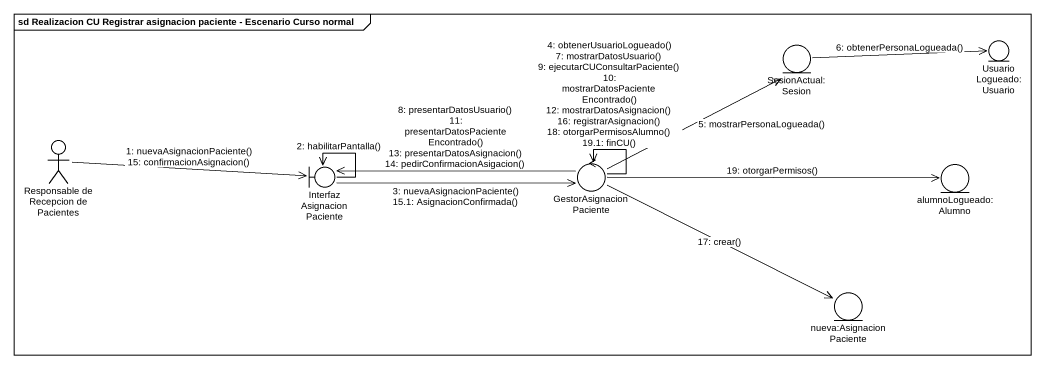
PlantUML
@startuml
mainframe sd Realizacion CU Registrar asignacion paciente - Escenario Curso normal
entity "SesionActual:Sesion" as SesionActual_Sesion
entity "UsuarioLogueado:Usuario" as UsuarioLogueado_Usuario
actor "Responsable de Recepcion de Pacientes" as Responsable_de_Recepcion_de
control GestorAsignacionPaciente
entity "alumnoLogueado:Alumno" as alumnoLogueado_Alumno
boundary InterfazAsignacionPaciente
entity "nueva:AsignacionPaciente" as nueva_AsignacionPaciente
Responsable_de_Recepcion_de -right-> InterfazAsignacionPaciente : 1: nuevaAsignacionPaciente()\n15: confirmacionAsignacion()
InterfazAsignacionPaciente --> InterfazAsignacionPaciente : 2: habilitarPantalla()
InterfazAsignacionPaciente -right-> GestorAsignacionPaciente : 3: nuevaAsignacionPaciente()\n15.1: AsignacionConfirmada()
GestorAsignacionPaciente --> GestorAsignacionPaciente : 4: obtenerUsuarioLogueado()\n7: mostrarDatosUsuario()\n9: ejecutarCUConsultarPaciente()\n10: mostrarDatosPacienteEncontrado()\n12: mostrarDatosAsignacion()\n16: registrarAsignacion()\n18: otorgarPermisosAlumno()\n19.1: finCU()
GestorAsignacionPaciente -right-> SesionActual_Sesion : 5: mostrarPersonaLogueada()
SesionActual_Sesion -right-> UsuarioLogueado_Usuario : 6: obtenerPersonaLogueada()
GestorAsignacionPaciente -left-> InterfazAsignacionPaciente : 8: presentarDatosUsuario()\n11: presentarDatosPacienteEncontrado()\n13: presentarDatosAsignacion()\n14: pedirConfirmacionAsigacion()
GestorAsignacionPaciente -right-> nueva_AsignacionPaciente : 17: crear()
GestorAsignacionPaciente -right-> alumnoLogueado_Alumno : 19: otorgarPermisos()
@enduml
